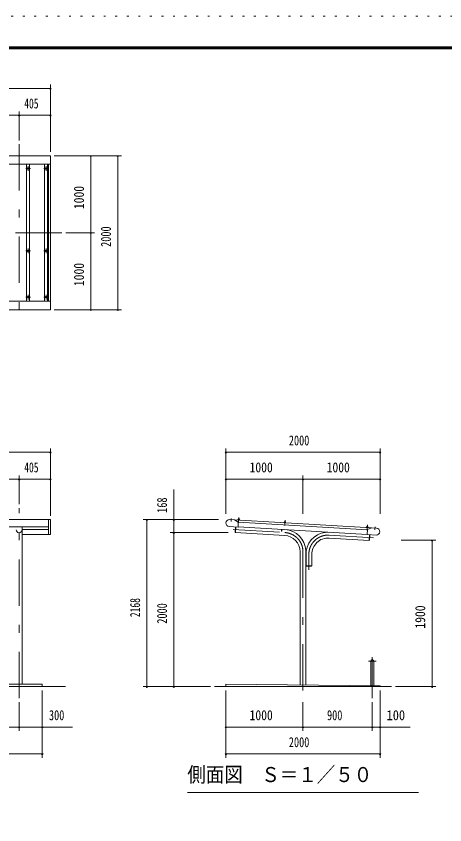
# Model space of a CAD drawing. Units: millimetres, scale not verified. Extents: x -22476 to 22466, y -10500 to 10500.
# Drawn here: x 3331 to 8892, y 0 to 10500 of the extents above; entities that cross this region are included whole.
import ezdxf
from ezdxf.enums import TextEntityAlignment as Align

# ---------------------------------------------------------------- set-up
doc = ezdxf.new("R2010")
doc.units = ezdxf.units.MM
doc.header["$LTSCALE"] = 50
doc.linetypes.add('USER3', pattern=[24, 12, -5, 2, -5])
doc.linetypes.add('USER4', pattern=[3, 0.5, -2.5])
for name, color, linetype, lineweight in [('0-2_1-0BOLD', 7, 'Continuous', 18), ('0-3_1-2CENTER', 3, 'USER3', 18), ('0-4_1-4THIN', 4, 'Continuous', 18), ('0-5_1-5DIM', 3, 'Continuous', 18), ('0-C_F-F', 5, 'Continuous', 18), ('0-D_F-E_J_ADD', 5, 'USER4', 18)]:
    doc.layers.add(name, color=color, linetype=linetype, lineweight=lineweight)
doc.styles.add('ＭＳ ゴシック', font='')
doc.styles.get('ＭＳ ゴシック').set_extended_font_data('MS Gothic')

msp = doc.modelspace()

# ---------------------------------------------------------------- linework, layer by layer
at = {"layer": '0-2_1-0BOLD'}
for p, q in [((-4386.34, 8577.67), (3773.66, 8577.67)), ((3748.66, 8577.67), (3748.66, 6797.67)), ((3773.66, 6797.67), (-4386.34, 6797.67)), ((3748.67, 3768.55), (3748.67, 3962.67)), ((6165.15, 3958.33), (7940.21, 3855.97)), ((6230.49, 3957.8), (6208.02, 3959.1)), ((7889.69, 3831.34), (6212.49, 3928.05)), ((6216.6, 3968.8), (6216.3, 3963.69)), ((6216.99, 3977.74), (6223.72, 3977.35)), ((6222.79, 3963.32), (6223.08, 3968.43)), ((6815.6, 3934.27), (6815.31, 3929.16)), ((6815.99, 3943.2), (6822.73, 3942.81)), ((6821.79, 3928.78), (6822.09, 3933.89)), ((6829.49, 3923.26), (6829.31, 3920.04)), ((3748.67, 3868.72), (-4361.34, 3868.72)), ((3406.81, 1824.67), (3406.81, 3868.72)), ((3406.81, 3834.18), (3748.67, 3834.18)), ((6208.86, 3865.15), (6094.55, 3871.74)), ((6175.72, 3867.06), (6171.62, 3795.98)), ((6171.62, 3795.98), (6174.82, 3795.8)), ((6174.7, 3793.7), (6178.92, 3866.88)), ((6174.7, 3793.7), (6813.87, 3756.85)), ((7886.24, 3771.44), (6209.04, 3868.15)), ((6778.1, 3835.34), (6776.83, 3813.37)), ((7875.24, 3862.96), (7897.7, 3861.67)), ((7883.52, 3867.56), (7883.82, 3872.67)), ((7890.29, 3872.3), (7890, 3867.18)), ((7890.94, 3881.21), (7890.45, 3872.79)), ((7390.17, 3723.62), (7911.81, 3693.54)), ((7911.81, 3693.54), (7916.03, 3766.71)), ((7915.12, 3695.45), (7911.94, 3695.63)), ((7919.22, 3766.53), (7915.13, 3695.45)), ((7013.52, 3545.35), (7013.52, 1815.05)), ((7092.83, 3362.12), (7092.83, 3562.12)), ((7166.12, 3362.12), (7166.12, 3512.12)), ((7086.82, 3362.12), (7166.12, 3362.12)), ((7089.82, 1814.29), (7089.82, 3362.12)), ((7930.32, 2124.67), (7930.32, 1805.88)), ((7973.03, 1805.46), (7973.03, 2124.67)), ((3968.67, 1794.67), (-4581.34, 1794.67)), ((5901.67, 1794.67), (8201.68, 1794.67)), ((8051.67, 1804.67), (8051.67, 1794.67))]:
    msp.add_line(p, q, dxfattribs=at)
msp.add_lwpolyline([(3773.66, 6687.67), (3773.66, 8687.67), (-4386.34, 8687.67), (-4386.34, 6687.67)], close=True, dxfattribs=at)
for points in [[(-4019.49, 3768.55), (-4386.34, 3768.55), (-4386.34, 3962.67), (3773.66, 3962.67), (3773.66, 3768.55), (3406.81, 3768.55)], [(6208.86, 3865.15), (6212.66, 3931.04), (6164.19, 3958.88), (6099.8, 3962.59)], [(6207.84, 3955.87), (6208.02, 3959.1), (6212.7, 3963.9), (6226.4, 3963.11), (6230.49, 3957.8), (6230.3, 3954.57)], [(6213.06, 3963.88), (6213.35, 3968.99), (6214.26, 3969.44), (6225.48, 3968.8), (6226.32, 3968.24), (6226.03, 3963.13)], [(6223.24, 3968.93), (6223.72, 3977.35), (6222.67, 3978.54), (6218.18, 3978.79), (6216.99, 3977.74), (6216.5, 3969.32)], [(6806.84, 3921.33), (6807.03, 3924.56), (6829.49, 3923.26), (6825.4, 3928.57), (6811.7, 3929.36), (6807.03, 3924.56)], [(6812.06, 3929.34), (6812.36, 3934.46), (6813.26, 3934.91), (6824.49, 3934.26), (6825.33, 3933.71), (6825.04, 3928.59)], [(6822.24, 3934.39), (6822.73, 3942.81), (6821.67, 3944), (6817.17, 3944.26), (6815.99, 3943.2), (6815.5, 3934.78)], [(6776.83, 3813.37), (6773.63, 3813.56), (6774.9, 3835.52)], [(7897.51, 3858.44), (7897.7, 3861.67), (7893.61, 3866.98), (7879.91, 3867.76), (7875.24, 3862.96), (7875.05, 3859.73)], [(7893.24, 3867), (7893.54, 3872.11), (7892.7, 3872.66), (7881.47, 3873.31), (7880.57, 3872.86), (7880.27, 3867.75)], [(7883.71, 3873.18), (7884.2, 3881.6), (7890.94, 3881.21), (7889.88, 3882.4), (7885.39, 3882.66), (7884.2, 3881.6)], [(8005.61, 3852.7), (7941.22, 3856.41), (7889.86, 3834.33), (7886.06, 3768.44), (8000.38, 3761.85)], [(7092.83, 3562.12), (7086.82, 3562.12), (7086.82, 3362.12)], [(7091.98, 3362.12), (7091.98, 3358.92), (7163.97, 3358.92), (7163.97, 3362.12)], [(-4281.34, 1794.67), (-4281.34, 1824.67), (3668.66, 1824.67), (3668.66, 1794.67)], [(8051.67, 1804.67), (6051.68, 1824.67), (6051.68, 1794.67)]]:
    msp.add_lwpolyline(points, dxfattribs=at)
for centre in [(3485.33, 8522.67), (3718.66, 8522.67), (3485.33, 7452.68), (3718.66, 7452.68), (3485.33, 6852.68), (3718.66, 6852.68)]:
    msp.add_circle(centre, 10, dxfattribs=at)
for centre, radius, start, end in [((6097.18, 3917.17), 45.5, 86.69978, 266.69978), ((6214.85, 3966.53), 2.88, 52.31572, 112.31572), ((6219.25, 3958.39), 10.75, 69.11201, 104.28793), ((6224.57, 3965.97), 2.88, 61.08423, 121.08423), ((6813.85, 3931.99), 2.88, 52.31572, 112.31572), ((6818.26, 3923.85), 10.75, 69.11201, 104.28793), ((6823.58, 3931.43), 2.88, 61.08423, 121.08423), ((3368.67, 3830.56), 38.15, 180, 0), ((6801.67, 3545.35), 288.15, 3.33707, 86.70007), ((7377.98, 3512.12), 288.15, 86.70003, 171.72519), ((7882.05, 3870.4), 2.88, 52.30984, 112.30984), ((7886.46, 3862.26), 10.75, 69.11124, 104.28716), ((7891.78, 3869.84), 2.88, 61.07835, 121.07835), ((8002.99, 3807.28), 45.5, 266.69992, 86.69992), ((6801.67, 3545.35), 211.85, 0, 86.7), ((7377.98, 3512.12), 211.85, 86.7, 180), ((7951.67, 2124.67), 21.35, 0, 180)]:
    msp.add_arc(centre, radius, start, end, dxfattribs=at)
at = {"layer": '0-3_1-2CENTER'}
for p, q in [((3368.66, 8837.68), (3368.66, 6537.67)), ((3515.33, 8522.67), (3455.33, 8522.67)), ((3485.33, 8552.68), (3485.33, 8492.68)), ((3688.66, 8522.67), (3748.66, 8522.67)), ((3718.66, 8492.68), (3718.66, 8552.68)), ((3923.66, 7687.67), (-4536.34, 7687.67)), ((3485.33, 7482.68), (3485.33, 7422.67)), ((3718.66, 7422.67), (3718.66, 7482.68)), ((3455.33, 7452.68), (3515.33, 7452.68)), ((3748.66, 7452.68), (3688.66, 7452.68)), ((3455.33, 6852.68), (3515.33, 6852.68)), ((3485.33, 6882.68), (3485.33, 6822.68)), ((3688.66, 6852.68), (3748.66, 6852.68)), ((3718.66, 6882.68), (3718.66, 6822.68)), ((3368.67, 1644.67), (3368.67, 4112.67)), ((6120.14, 3977.05), (6117.93, 3938.11)), ((6217.02, 3919.8), (6221.06, 3989.9)), ((6816.03, 3885.26), (6820.07, 3955.36)), ((7888.28, 3893.77), (7884.24, 3823.67)), ((6147.18, 3833.5), (6816.07, 3794.93)), ((7984.78, 3830.46), (7987.06, 3869.4)), ((7392.37, 3761.71), (7967.12, 3728.57)), ((7051.68, 3545.35), (7051.68, 1644.67)), ((7127.98, 3512.12), (7127.98, 3308.92)), ((8003.02, 2124.67), (7900.32, 2124.67)), ((7951.67, 1644.67), (7951.67, 2176.02))]:
    msp.add_line(p, q, dxfattribs=at)
for centre, start, end in [((6801.67, 3545.35), 0, 86.69983), ((7377.98, 3512.12), 86.70003, 180)]:
    msp.add_arc(centre, 250, start, end, dxfattribs=at)
at = {"layer": '0-4_1-4THIN'}
for p, q in [((3465.32, 8577.68), (3465.32, 6797.68)), ((3505.32, 6797.68), (3505.32, 8577.68)), ((3698.66, 8577.68), (3698.66, 6797.68)), ((3738.66, 6797.68), (3738.66, 8577.68))]:
    msp.add_line(p, q, dxfattribs=at)
at = {"layer": '0-5_1-5DIM'}
for p, q in [((-4386.34, 9562.67), (3773.66, 9562.67)), ((3783.66, 9562.67), (3763.66, 9562.67)), ((3773.66, 9612.67), (3773.66, 8737.67)), ((3368.66, 8887.68), (3368.66, 9262.68)), ((568.66, 9212.68), (3368.66, 9212.68)), ((3378.66, 9212.68), (3358.66, 9212.68)), ((3368.66, 9212.68), (3773.66, 9212.68)), ((3783.66, 9212.68), (3763.66, 9212.68)), ((3823.66, 8687.67), (4698.66, 8687.67)), ((4308.67, 8687.67), (4288.67, 8687.67)), ((4298.67, 8687.67), (4298.67, 7687.67)), ((4658.66, 8687.67), (4638.66, 8687.67)), ((4648.66, 6687.67), (4648.66, 8687.67)), ((4348.67, 7687.67), (3973.66, 7687.67)), ((4308.67, 7687.67), (4288.67, 7687.67)), ((4298.67, 7687.67), (4298.67, 6687.67)), ((3823.66, 6687.67), (4698.66, 6687.67)), ((4308.67, 6687.67), (4288.67, 6687.67)), ((4658.66, 6687.67), (4638.66, 6687.67)), ((-4386.34, 4837.67), (3773.66, 4837.67)), ((3783.66, 4837.67), (3763.66, 4837.67)), ((3773.66, 4887.67), (3773.66, 4012.67)), ((6061.68, 4837.67), (6041.68, 4837.67)), ((6051.68, 4037.67), (6051.68, 4887.67)), ((6051.68, 4837.67), (8051.67, 4837.67)), ((8061.67, 4837.67), (8041.67, 4837.67)), ((8051.67, 4037.67), (8051.67, 4887.67)), ((3368.67, 4162.67), (3368.67, 4537.67)), ((7051.68, 4037.67), (7051.68, 4537.67)), ((568.66, 4487.67), (3368.67, 4487.67)), ((3378.67, 4487.67), (3358.67, 4487.67)), ((3368.67, 4487.67), (3773.66, 4487.67)), ((3783.66, 4487.67), (3763.66, 4487.67)), ((6061.68, 4487.67), (6041.68, 4487.67)), ((6051.68, 4487.67), (7051.68, 4487.67)), ((7061.68, 4487.67), (7041.68, 4487.67)), ((7051.68, 4487.67), (8051.67, 4487.67)), ((8061.67, 4487.67), (8041.67, 4487.67)), ((5376.67, 4355.18), (5376.67, 3962.67)), ((4976.67, 3962.67), (5956.53, 3962.67)), ((5036.67, 3962.67), (5016.67, 3962.67)), ((5026.67, 1794.67), (5026.67, 3962.67)), ((5386.67, 3962.67), (5366.67, 3962.67)), ((5376.67, 3794.67), (5376.67, 3962.67)), ((5326.67, 3794.67), (6079.1, 3794.67)), ((5386.67, 3794.67), (5366.67, 3794.67)), ((5376.67, 1794.67), (5376.67, 3794.67)), ((8326.67, 3694.67), (8776.67, 3694.67)), ((8736.67, 3694.67), (8716.67, 3694.67)), ((8726.67, 1794.67), (8726.67, 3694.67)), ((5851.67, 1794.67), (4976.67, 1794.67)), ((5036.67, 1794.67), (5016.67, 1794.67)), ((5386.67, 1794.67), (5366.67, 1794.67)), ((8251.68, 1794.67), (8776.67, 1794.67)), ((8736.67, 1794.67), (8716.67, 1794.67)), ((3668.66, 1744.67), (3668.66, 869.67)), ((6051.68, 869.67), (6051.68, 1744.67)), ((8051.67, 1744.67), (8051.67, 869.67)), ((3368.67, 1219.67), (3368.67, 1594.67)), ((7051.68, 1594.67), (7051.68, 1219.67)), ((7951.67, 1219.67), (7951.67, 1594.67)), ((-3981.34, 1269.67), (3368.67, 1269.67)), ((3378.67, 1269.67), (3358.67, 1269.67)), ((3368.67, 1269.67), (3668.66, 1269.67)), ((3678.66, 1269.67), (3658.66, 1269.67)), ((3668.66, 1269.67), (4061.17, 1269.67)), ((6061.68, 1269.67), (6041.68, 1269.67)), ((6051.68, 1269.67), (7051.68, 1269.67)), ((7061.68, 1269.67), (7041.68, 1269.67)), ((7051.68, 1269.67), (7951.67, 1269.67)), ((7961.67, 1269.67), (7941.67, 1269.67)), ((7951.67, 1269.67), (8051.67, 1269.67)), ((8061.67, 1269.67), (8041.67, 1269.67)), ((8051.67, 1269.67), (8444.17, 1269.67)), ((3668.66, 919.67), (-4281.34, 919.67)), ((3678.66, 919.67), (3658.66, 919.67)), ((6061.68, 919.67), (6041.68, 919.67)), ((8051.67, 919.67), (6051.68, 919.67)), ((8061.67, 919.67), (8041.67, 919.67)), ((8551.68, 419.67), (5551.68, 419.67))]:
    msp.add_line(p, q, dxfattribs=at)
for centre in [(3773.66, 9562.67), (3368.66, 9212.68), (3773.66, 9212.68), (4298.67, 8687.67), (4648.66, 8687.67), (4298.67, 7687.67), (4298.67, 6687.67), (4648.66, 6687.67), (3773.66, 4837.67), (6051.68, 4837.67), (8051.67, 4837.67), (3368.67, 4487.67), (3773.66, 4487.67), (6051.68, 4487.67), (7051.68, 4487.67), (8051.67, 4487.67), (5026.67, 3962.67), (5376.67, 3962.67), (5376.67, 3794.67), (8726.67, 3694.67), (5026.67, 1794.67), (5376.67, 1794.67), (8726.67, 1794.67), (3368.67, 1269.67), (3668.66, 1269.67), (6051.68, 1269.67), (7051.68, 1269.67), (7951.67, 1269.67), (8051.67, 1269.67), (3668.66, 919.67), (6051.68, 919.67), (8051.67, 919.67)]:
    msp.add_arc(centre, 10, 180, 0, dxfattribs=at)
at = {"layer": '0-C_F-F'}
for points in [[(21966.01, -10000), (-6733.99, -10000), (-6733.99, 10100), (21966.01, 10100)], [(21963.5, -9997.5), (-6731.49, -9997.5), (-6731.49, 10097.5), (21963.5, 10097.5)], [(21961, -9995), (21961, 10095), (-6728.99, 10095), (-6728.99, -9995)], [(21958.5, -9992.5), (-6726.49, -9992.5), (-6726.49, 10092.5), (21958.5, 10092.5)], [(21956.01, -9990), (21956.01, 10090), (-6723.99, 10090), (-6723.99, -9990)], [(21953.5, -9987.5), (-6721.49, -9987.5), (-6721.49, 10087.5), (21953.5, 10087.5)], [(21951, -9985), (21951, 10085), (-6718.99, 10085), (-6718.99, -9985)], [(21948.51, -9982.5), (-6716.49, -9982.5), (-6716.49, 10082.5), (21948.51, 10082.5)], [(21946, -9980), (-6713.99, -9980), (-6713.99, 10080), (21946, 10080)], [(21943.51, -9977.5), (-6711.49, -9977.5), (-6711.49, 10077.5), (21943.51, 10077.5)], [(21941, -9975), (21941, 10075), (-6708.99, 10075), (-6708.99, -9975)]]:
    msp.add_lwpolyline(points, close=True, dxfattribs=at)
at = {"layer": '0-D_F-E_J_ADD'}
msp.add_lwpolyline([(22466.01, -10500), (-7233.99, -10500), (-7233.99, 10500), (22466.01, 10500)], close=True, dxfattribs=at)

# ---------------------------------------------------------------- texts
at = {"layer": '0-5_1-5DIM', "color": 7, "style": 'ＭＳ ゴシック'}
for s, height, width, p in [('405', 130.2, 0.7, (3434.78, 9262.68)), ('2000', 130.2, 0.75, (6868.64, 4887.67)), ('405', 130.2, 0.7, (3434.78, 4537.67)), ('1000', 130.2, 0.85, (6358.87, 4537.67)), ('1000', 130.2, 0.85, (7358.87, 4537.67)), ('300', 130.2, 0.75, (3755.81, 1319.67)), ('1000', 130.2, 0.85, (6358.87, 1319.67)), ('900', 130.2, 0.75, (7364.05, 1319.67)), ('100', 130.2, 0.9, (8137.34, 1319.67)), ('2000', 130.2, 0.75, (6868.64, 969.67)), ('側面図\u3000Ｓ＝１／５０', 195.4, 0.9, (5551.68, 496.32))]:
    msp.add_text(s, height=height, dxfattribs=dict(at, width=width)).set_placement(p, align=Align.BOTTOM_LEFT)
for s, width, p in [('1000', 0.85, (4248.67, 7994.87)), ('2000', 0.75, (4598.66, 7504.64)), ('1000', 0.85, (4248.67, 6994.87)), ('168', 0.75, (5326.67, 4051.06)), ('2168', 0.7, (4976.67, 2696.22)), ('2000', 0.75, (5326.67, 2611.64)), ('1900', 0.85, (8676.67, 2547.83))]:
    msp.add_text(s, height=130.2, rotation=90, dxfattribs=dict(at, width=width)).set_placement(p, align=Align.BOTTOM_LEFT)

doc.saveas('drawing.dxf')
